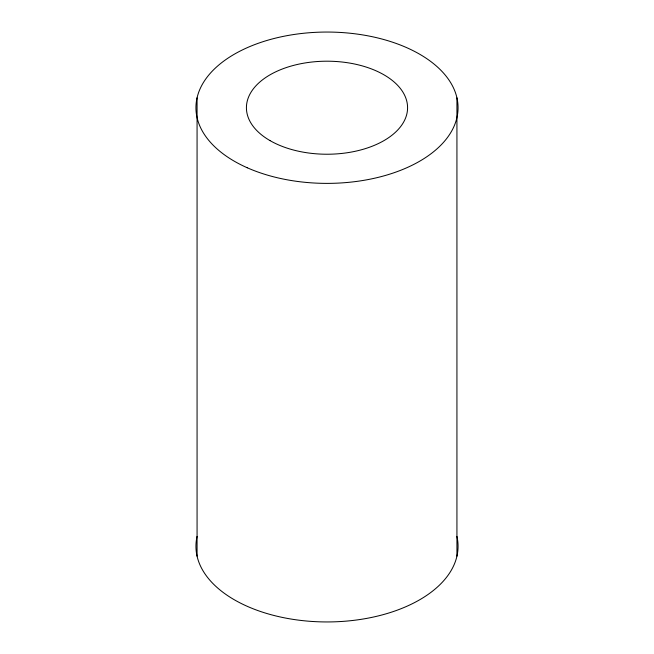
<?xml version="1.0" encoding="UTF-8"?>
<svg xmlns="http://www.w3.org/2000/svg" width="654" height="654" viewBox="0 0 654 654"><rect width="100%" height="100%" fill="white"/><g stroke="black" fill="none" stroke-linecap="round" stroke-linejoin="round"><path stroke-width="0.98" d="M456.933 97.838L456.933 556.162M197.067 97.838L197.067 556.162M456.933 536.403A131.062 75.668 0 0 1 327 621.946A131.062 75.668 0 0 1 197.067 536.403M270.028 140.61A80.573 46.516 0 0 0 404.826 119.756A80.573 46.516 0 0 0 306.146 62.784A80.573 46.516 0 0 0 270.028 140.61M247.22 167.751A131.062 75.668 0 0 0 456.933 117.597A131.062 75.668 0 0 0 276.846 37.809A131.062 75.668 0 0 0 247.22 167.751"/></g></svg>
